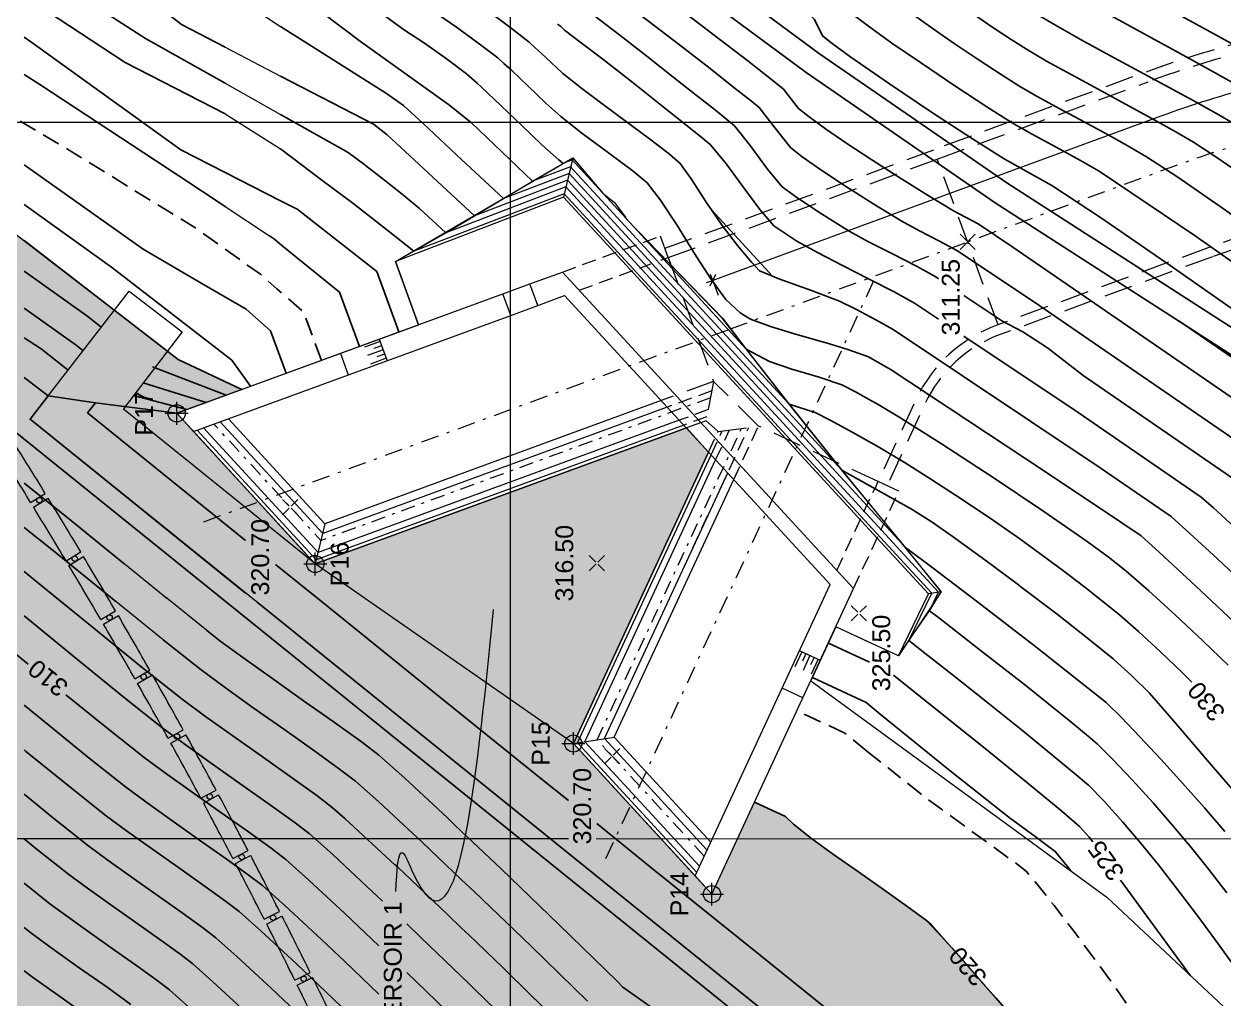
# Model space of a CAD drawing. Extents: x -3306 to 128006, y 43119 to 174431.
# Drawn here: x 62358.03 to 62399.92, y 108719.4 to 108753.42 of the extents above; entities that cross this region are included whole.
import ezdxf
from ezdxf.enums import TextEntityAlignment as Align

# ---------------------------------------------------------------- set-up
doc = ezdxf.new("R2010")
doc.units = 0
doc.header["$MEASUREMENT"] = 0
for name, pattern in [('TRATTEGGIATA', [0.75, 0.5, -0.25]), ('TRATTEGGIATA2', [0.375, 0.25, -0.125]), ('TRATTOPUNTO2', [0.5, 0.25, -0.125, 0, -0.125])]:
    doc.linetypes.add(name, pattern=pattern)
for name, color, linetype in [('colore lago', 131, 'Continuous'), ('coordinate', 2, 'Continuous'), ('curve livello 1m', 2, 'Continuous'), ('curve livello 5m', 7, 'Continuous'), ('curve livello di scavo 1 m', 2, 'Continuous'), ('LIN010CO', 2, 'Continuous'), ('LIN018CO', 6, 'Continuous'), ('LIN025CO', 7, 'Continuous'), ('LIN035CO', 1, 'Continuous'), ('LIN050CO', 3, 'Continuous'), ('LINCOLO-ROSSO-025', 10, 'Continuous'), ('sezioni', 7, 'Continuous'), ('Strade', 7, 'Continuous'), ('TEXT035', 1, 'Continuous'), ('TRATTCOLO-32', 255, 'Continuous')]:
    doc.layers.add(name, color=color, linetype=linetype)
doc.layers.add('Colori bordi', color=5, linetype='Continuous', plot=False)
doc.styles.add('ARIAL', font='arial.ttf')

# ---------------------------------------------------------------- blocks, each defined once
blk = doc.blocks.new('quote')
at = {"layer": 'LIN018CO'}
for p, q in [((0.001, 0.001), (-0.001, -0.001)), ((0.001, -0.001), (-0.001, 0.001))]:
    blk.add_line(p, q, dxfattribs=at)
at = {"layer": 'LIN035CO'}
for p, q in [((-0.013, 0.013), (-0.106, 0.106)), ((0.106, 0.106), (0.013, 0.013)), ((-0.013, -0.013), (-0.106, -0.106)), ((0.106, -0.106), (0.013, -0.013))]:
    blk.add_line(p, q, dxfattribs=at)
at = {"layer": 'TEXT035', "style": 'ARIAL'}
blk.add_attdef('VALORE', text='', height=0.25, dxfattribs=at).set_placement((0, 0.33), align=Align.CENTER)
blk = doc.blocks.new('Coordonnées')
at = {"layer": 'LIN025CO', "lineweight": 0}
h = blk.add_hatch(color=256, dxfattribs=at)
h.dxf.hatch_style = 1
h.paths.add_polyline_path([(0, 0.3, 0.414214), (-0.3, 0), (0, 0)])
h.paths.add_polyline_path([(0.3, 0), (0, 0), (0, -0.3, 0.414214)])
at = {"layer": 'LIN025CO', "lineweight": 0, "flags": 128}
for points in [[(-0.4, 0), (0.4, 0)], [(0, 0.4), (0, -0.4)]]:
    blk.add_lwpolyline(points, dxfattribs=at)
at = {"layer": 'LIN025CO', "lineweight": 0}
blk.add_circle((0, 0), 0.3, dxfattribs=at)
at = {"layer": 'TEXT035', "style": 'ARIAL'}
blk.add_attdef('No°', text='', height=0.625, dxfattribs=at).set_placement((0, 0.825), align=Align.CENTER)
blk = doc.blocks.new('barrageflott')
at = {"layer": 'TRATTCOLO-32'}
h = blk.add_hatch(color=256, dxfattribs=at)
h.paths.add_polyline_path([(-40.677, 110.423), (-41.157, 110.064, -0.002639), (-39.854, 108.3), (-39.369, 108.655, 0.002639)])
h.paths.add_polyline_path([(-39.257, 108.501), (-39.742, 108.147, -0.002639), (-38.458, 106.369), (-37.97, 106.717, 0.002639)])
h.paths.add_polyline_path([(-37.86, 106.563), (-38.348, 106.214, -0.002639), (-37.085, 104.422), (-36.593, 104.764, 0.002639)])
h.paths.add_polyline_path([(-36.484, 104.608), (-36.977, 104.266, -0.002639), (-35.735, 102.459), (-35.238, 102.796, 0.002639)])
h.paths.add_polyline_path([(-35.131, 102.639), (-35.628, 102.302, -0.002639), (-34.406, 100.48), (-33.906, 100.812, 0.002639)])
h.paths.add_polyline_path([(-33.801, 100.653), (-34.302, 100.322, -0.002639), (-33.101, 98.487), (-32.597, 98.813, 0.002639)])
h.paths.add_polyline_path([(-32.494, 98.653), (-32.998, 98.328, -0.002639), (-31.819, 96.479), (-31.311, 96.799, 0.002639)])
h.paths.add_polyline_path([(-31.21, 96.638), (-31.718, 96.318, -0.002639), (-30.56, 94.456), (-30.048, 94.77, 0.002639)])
h.paths.add_polyline_path([(-29.949, 94.608), (-30.46, 94.294, -0.002639), (-29.324, 92.419), (-28.809, 92.727, 0.002639)])
h.paths.add_polyline_path([(-28.711, 92.564), (-29.226, 92.256, -0.002639), (-28.111, 90.367), (-27.593, 90.67, 0.002639)])
h.paths.add_polyline_path([(-27.497, 90.505), (-28.016, 90.203, -0.002639), (-26.922, 88.302), (-26.401, 88.599, 0.002639)])
h.paths.add_polyline_path([(-26.307, 88.433), (-26.829, 88.137, -0.002639), (-25.757, 86.224), (-25.232, 86.514, 0.002639)])
h.paths.add_polyline_path([(-25.14, 86.348), (-25.665, 86.058, -0.002639), (-24.616, 84.132), (-24.088, 84.416, 0.002639)])
h.paths.add_polyline_path([(-23.998, 84.249), (-24.526, 83.965, -0.002639), (-23.499, 82.027), (-22.967, 82.306, 0.002639)])
h.paths.add_polyline_path([(-22.879, 82.137), (-23.411, 81.859, -0.002639), (-22.406, 79.91), (-21.871, 80.182, 0.002639)])
h.paths.add_polyline_path([(-21.785, 80.013), (-22.32, 79.741, -0.002639), (-21.337, 77.78), (-20.799, 78.046, 0.002639)])
h.paths.add_polyline_path([(-20.715, 77.876), (-21.253, 77.61, -0.002639), (-20.293, 75.639), (-19.752, 75.898, 0.002639)])
h.paths.add_polyline_path([(-19.67, 75.727), (-20.211, 75.468, -0.002639), (-19.274, 73.485), (-18.73, 73.738, 0.002639)])
h.paths.add_polyline_path([(-16.684, 69.21), (-17.233, 68.969, -0.002639), (-16.365, 66.956), (-15.812, 67.19, 0.002639)])
h.paths.add_polyline_path([(-17.654, 71.394), (-18.201, 71.147, -0.002639), (-17.309, 69.143), (-16.76, 69.384, 0.002639)])
h.paths.add_polyline_path([(-18.65, 73.566), (-19.194, 73.313, -0.002639), (-18.279, 71.32), (-17.732, 71.567, 0.002639)])
at = {"layer": 'LINCOLO-ROSSO-025', "lineweight": 0}
for p, q in [((-30.56, 94.456), (-30.048, 94.77)), ((-30.46, 94.294), (-29.949, 94.608)), ((-29.324, 92.419), (-28.809, 92.727)), ((-29.226, 92.256), (-28.711, 92.564)), ((-28.111, 90.367), (-27.593, 90.67)), ((-28.016, 90.203), (-27.497, 90.505)), ((-26.922, 88.302), (-26.401, 88.599)), ((-26.829, 88.137), (-26.307, 88.433)), ((-25.757, 86.224), (-25.232, 86.514)), ((-25.665, 86.058), (-25.14, 86.348)), ((-24.616, 84.132), (-24.088, 84.416)), ((-24.526, 83.965), (-23.998, 84.249)), ((-23.499, 82.027), (-22.967, 82.306)), ((-23.411, 81.859), (-22.879, 82.137)), ((-22.406, 79.91), (-21.871, 80.182)), ((-22.32, 79.741), (-21.785, 80.013)), ((-21.337, 77.78), (-20.799, 78.046)), ((-21.253, 77.61), (-20.715, 77.876))]:
    blk.add_line(p, q, dxfattribs=at)
for centre in [(-30.254, 94.532), (-29.018, 92.491), (-27.804, 90.436), (-26.615, 88.368), (-25.449, 86.286), (-24.307, 84.191), (-23.189, 82.082), (-22.095, 79.962), (-21.026, 77.828)]:
    blk.add_circle(centre, 0.095, dxfattribs=at)
for radius, start, end in [(208.344, 31.57373, 32.1786), (207.744, 31.57373, 32.1786), (207.744, 30.91655, 31.52142), (208.344, 30.91655, 31.52142), (207.744, 30.25938, 30.86425), (208.344, 30.25938, 30.86425), (208.344, 29.60221, 30.20708), (207.744, 29.60221, 30.20708), (208.344, 28.94503, 29.54991), (207.744, 28.94503, 29.54991), (208.344, 28.28786, 28.89273), (207.744, 28.28786, 28.89273), (208.344, 27.63069, 28.23556), (207.744, 27.63069, 28.23556), (208.344, 26.97352, 27.57839), (207.744, 26.97352, 27.57839), (208.344, 26.31634, 26.92121), (207.744, 26.31634, 26.92121), (207.744, 25.65917, 26.26404), (208.344, 25.65917, 26.26404)]:
    blk.add_arc((-207.55, -14.318), radius, start, end, dxfattribs=at)

msp = doc.modelspace()

# ---------------------------------------------------------------- hatches: boundary and pattern name
at = {"layer": 'colore lago', "lineweight": 0}
msp.add_hatch(color=256, dxfattribs=at).paths.add_polyline_path([(62346.766, 108753.305), (62348.103, 108752.427), (62352.959, 108748.821), (62356.983, 108746.672), (62359.292, 108744.895), (62360.553, 108743.926), (62363.411, 108741.712), (62365.637, 108740.673), (62363.36, 108739.839), (62368.197, 108734.582), (62381.151, 108739.327), (62381.923, 108738.487), (62377.207, 108728.317), (62382.044, 108723.06), (62383.531, 108726.268), (62384.61, 108725.772), (62384.891, 108725.5), (62385.513, 108725.007), (62386.29, 108724.44), (62387.153, 108723.834), (62388.028, 108723.224), (62388.845, 108722.646), (62389.533, 108722.136), (62390.061, 108721.586), (62390.416, 108721.182), (62391.046, 108720.467), (62391.593, 108719.84), (62392.228, 108719.121), (62392.561, 108718.731), (62392.862, 108718.087), (62393.16, 108717.245), (62394.064, 108714.455), (62394.378, 108713.747), (62394.823, 108713.14), (62395.432, 108712.426), (62396.026, 108711.854), (62396.545, 108710.804), (62395.703, 108710.571), (62400.102, 108704.942), (62413.395, 108708.628), (62414.097, 108707.729), (62408.577, 108697.972), (62412.975, 108692.343), (62413.775, 108693.757), (62413.775, 108692.195), (62414.821, 108690.222), (62415.316, 108689.288), (62415.726, 108688.514), (62415.989, 108688.018), (62416.308, 108687.414), (62417.091, 108686.877), (62417.986, 108686.309), (62418.762, 108685.857), (62419.277, 108685.61), (62419.98, 108685.523), (62420.747, 108685.436), (62421.269, 108685.254), (62422.042, 108684.935), (62422.834, 108684.575), (62423.302, 108684.318), (62424.281, 108683.305), (62425.656, 108681.875), (62426.449, 108681.066), (62427.156, 108680.351), (62427.673, 108679.833), (62427.895, 108679.62), (62428.432, 108679.384), (62429.04, 108678.92), (62429.869, 108678.212), (62430.484, 108677.629), (62430.843, 108677.243), (62431.218, 108676.364), (62431.557, 108675.296), (62431.913, 108674.527), (62432.355, 108674.247), (62432.858, 108673.942), (62433.455, 108673.231), (62434.097, 108672.326), (62434.701, 108671.601), (62435.197, 108671.28), (62435.685, 108671.01), (62436.144, 108670.755), (62436.707, 108670.388), (62437.492, 108669.855), (62438.358, 108669.253), (62439.162, 108668.678), (62440.078, 108667.996), (62441.13, 108667.19), (62442.002, 108666.501), (62442.908, 108665.758), (62443.789, 108665.021), (62444.562, 108664.359), (62445.144, 108663.844), (62445.453, 108663.547), (62446.014, 108662.665), (62446.501, 108661.941), (62447.153, 108661.7), (62448.876, 108661.081), (62447.183, 108652.749), (62446.943, 108651.566), (62441.595, 108652.495), (62436.09, 108653.04), (62430.527, 108653.236), (62424.984, 108653.069), (62419.433, 108652.547), (62413.953, 108651.637), (62408.529, 108650.359), (62403.21, 108648.764), (62398.021, 108646.797), (62392.955, 108644.487), (62388.067, 108641.873), (62383.347, 108638.914), (62379.143, 108635.919), (62374.987, 108632.528), (62370.912, 108628.752), (62368.501, 108626.219), (62346.766, 108626.219)])

# ---------------------------------------------------------------- linework, layer by layer
at = {"layer": 'Colori bordi', "linetype": 'Continuous', "lineweight": 0, "flags": 128}
msp.add_lwpolyline([(62356.983, 108746.672), (62359.292, 108744.895), (62360.553, 108743.926), (62363.411, 108741.712), (62365.637, 108740.673), (62363.36, 108739.839), (62368.197, 108734.582), (62381.151, 108739.327), (62381.923, 108738.487), (62377.207, 108728.317), (62382.044, 108723.06), (62383.531, 108726.268), (62384.61, 108725.772), (62384.891, 108725.5), (62385.513, 108725.007), (62386.29, 108724.44), (62387.153, 108723.834), (62388.028, 108723.224), (62388.845, 108722.646), (62389.533, 108722.136), (62390.061, 108721.586), (62390.061, 108721.586), (62390.416, 108721.182), (62391.046, 108720.467), (62391.593, 108719.84), (62392.228, 108719.121)], dxfattribs=at)
at = {"layer": 'coordinate', "linetype": 'Continuous', "lineweight": 0}
for p, q in [((62375, 108781.483), (62375, 108626.219)), ((62346.766, 108750), (62490.266, 108750)), ((62346.766, 108725), (62373.307, 108725)), ((62373.307, 108725), (62377.042, 108725)), ((62378.006, 108725), (62490.266, 108724.969))]:
    msp.add_line(p, q, dxfattribs=at)
at = {"layer": 'curve livello 1m', "linetype": 'Continuous', "lineweight": 0}
for p, q in [((62365.048, 108754.621), (62366.988, 108753.341)), ((62365.048, 108752.613), (62366.988, 108751.608)), ((62365.048, 108751.357), (62366.988, 108750.265)), ((62365.048, 108750.285), (62366.988, 108749.074)), ((62365.048, 108747.059), (62366.603, 108746.03)), ((62362.886, 108733.485), (62361.512, 108734.601)), ((62362.886, 108731.932), (62361.235, 108733.272)), ((62364.406, 108732.27), (62363.011, 108733.383))]:
    msp.add_line(p, q, dxfattribs=at)
at = {"layer": 'curve livello 1m'}
for p, q in [((62361.086, 108744.94), (62365.284, 108741.689)), ((62360.255, 108743.214), (62360.729, 108742.846)), ((62366.633, 108742.721), (62367.176, 108741.237)), ((62359.777, 108742.27), (62360.093, 108742.025)), ((62365.284, 108741.689), (62365.935, 108740.782)), ((62359.412, 108741.472), (62359.57, 108741.349)), ((62362.511, 108741.467), (62365.092, 108740.473)), ((62362.194, 108740.906), (62364.393, 108740.217)), ((62360.524, 108740.205), (62358.874, 108740.451)), ((62361.856, 108740.464), (62363.715, 108739.968)), ((62360.524, 108740.205), (62363.36, 108739.839)), ((62387.425, 108729.748), (62385.549, 108730.618)), ((62370.417, 108726.276), (62371.273, 108725.482)), ((62369.227, 108725.702), (62370.99, 108724.069)), ((62369.227, 108724.053), (62370.545, 108722.813)), ((62369.227, 108720.706), (62370.419, 108719.566))]:
    msp.add_line(p, q, dxfattribs=at)
at = {"layer": 'curve livello 1m', "color": 152, "linetype": 'TRATTEGGIATA2', "ltscale": 2.5}
for p, q in [((62386.685, 108728.678), (62385.01, 108729.455)), ((62387.455, 108728.053), (62388.19, 108727.463))]:
    msp.add_line(p, q, dxfattribs=at)
at = {"layer": 'curve livello 1m', "flags": 128}
for points in [[(62402.156, 108750.304), (62398.856, 108752.139), (62393.636, 108755.001), (62393.233, 108755.3), (62388.756, 108758.615), (62387.988, 108758.72), (62387.69, 108759.022), (62387.264, 108759.454), (62386.444, 108760.251), (62386.227, 108760.463)], [(62400.506, 108749.801), (62399.822, 108750.207), (62398.97, 108750.686), (62398.002, 108751.214), (62396.972, 108751.77), (62395.931, 108752.331), (62394.932, 108752.875), (62394.03, 108753.379), (62393.275, 108753.821), (62392.639, 108754.243), (62391.574, 108755.003), (62390.539, 108755.755), (62389.6, 108756.451), (62388.821, 108757.042), (62388.266, 108757.481), (62388, 108757.719), (62387.807, 108758.115), (62387.489, 108758.445), (62386.843, 108759.092), (62385.911, 108760.009), (62385.78, 108760.134)], [(62400.661, 108748.081), (62399.595, 108748.812), (62398.856, 108749.298), (62398.213, 108749.678), (62397.4, 108750.131), (62396.481, 108750.63), (62395.52, 108751.148), (62394.58, 108751.657), (62393.724, 108752.132), (62393.017, 108752.544), (62392.487, 108752.881), (62391.815, 108753.328), (62391.202, 108753.749), (62390.176, 108754.482), (62389.201, 108755.195), (62388.366, 108755.821), (62387.761, 108756.292), (62387.475, 108756.542), (62387.118, 108757.2), (62386.784, 108758.027), (62386.425, 108758.693), (62386.378, 108758.73), (62385.661, 108759.091), (62384.837, 108759.441)], [(62401.502, 108745.852), (62399.788, 108747.055), (62398.264, 108748.1), (62397.206, 108748.795), (62396.621, 108749.139), (62395.87, 108749.553), (62395.032, 108750.006), (62394.183, 108750.464), (62393.399, 108750.896), (62392.758, 108751.267), (62392.138, 108751.659), (62391.338, 108752.183), (62390.5, 108752.746), (62389.764, 108753.255), (62388.799, 108753.947), (62387.92, 108754.595), (62387.26, 108755.1), (62386.949, 108755.365), (62386.554, 108756.173), (62386.157, 108756.989), (62385.743, 108757.383), (62385.101, 108757.883), (62384.423, 108758.34), (62383.77, 108758.656)], [(62365.048, 108752.613), (62363.523, 108753.403), (62359.361, 108756.663), (62358.031, 108757.414)], [(62400.786, 108743.075), (62398.041, 108745.001), (62395.6, 108746.676), (62393.906, 108747.789), (62393.093, 108748.242), (62392.242, 108748.714), (62391.133, 108749.414), (62389.703, 108750.351), (62388.205, 108751.358), (62386.889, 108752.267), (62386.24, 108752.739), (62385.899, 108753.01), (62385.62, 108753.581), (62385.216, 108754.011), (62384.63, 108754.545), (62383.905, 108755.148), (62383.086, 108755.786), (62382.217, 108756.423), (62381.452, 108756.951)], [(62371.313, 108753.209), (62367.783, 108755.797), (62366.988, 108756.418)], [(62365.048, 108751.357), (62362.274, 108752.918), (62358.031, 108755.649)], [(62375.722, 108752.737), (62375.664, 108752.792), (62375.03, 108753.283), (62374.253, 108753.855), (62373.42, 108754.442), (62372.621, 108754.983), (62371.945, 108755.414)], [(62402.281, 108738.954), (62392.545, 108745.64), (62391.337, 108746.446), (62390.47, 108746.904), (62389.527, 108747.474), (62388.562, 108748.077), (62387.623, 108748.681), (62386.756, 108749.254), (62386.01, 108749.767), (62385.431, 108750.186), (62385.066, 108750.481), (62384.546, 108751.146), (62384.127, 108751.484), (62383.291, 108752.14), (62379.185, 108755.284)], [(62401.229, 108738.275), (62393.307, 108743.715), (62390.596, 108745.524), (62389.991, 108745.851), (62389.262, 108746.222), (62388.65, 108746.552), (62387.698, 108747.132), (62386.742, 108747.739), (62385.875, 108748.313), (62385.19, 108748.792), (62384.78, 108749.114), (62384.249, 108749.788), (62383.691, 108750.506), (62383.422, 108750.727), (62382.812, 108751.213), (62381.984, 108751.866), (62381.062, 108752.587), (62378.346, 108754.667)], [(62365.048, 108750.285), (62361.561, 108752.081), (62358.031, 108754.409)], [(62374.783, 108752.046), (62374.567, 108752.239), (62373.921, 108752.737), (62373.125, 108753.313), (62372.314, 108753.87), (62371.629, 108754.312)], [(62370.68, 108751.005), (62366.988, 108753.341)], [(62376.657, 108753.424), (62376.76, 108753.344), (62376.76, 108753.344), (62376.902, 108753.212), (62377.476, 108752.77), (62378.23, 108752.194), (62378.23, 108752.194), (62379.289, 108751.367), (62380.283, 108750.585), (62381.123, 108749.92), (62381.719, 108749.443), (62381.98, 108749.225), (62381.98, 108749.225), (62382.519, 108748.583), (62383.121, 108747.758), (62383.709, 108746.956), (62384.207, 108746.38), (62384.207, 108746.38), (62385.011, 108745.848), (62385.727, 108745.451), (62386.605, 108744.997), (62387.534, 108744.525), (62388.407, 108744.073), (62389.115, 108743.681), (62389.115, 108743.681), (62389.955, 108743.12)], [(62371.313, 108753.209), (62372.01, 108752.755), (62372.809, 108752.191), (62373.471, 108751.687), (62373.471, 108751.687), (62373.845, 108751.357)], [(62377.325, 108751.31), (62376.834, 108751.702), (62376.231, 108752.265), (62375.722, 108752.737)], [(62376.248, 108750.661), (62375.633, 108751.25), (62375.035, 108751.821), (62374.783, 108752.046)], [(62365.048, 108747.059), (62363.434, 108748.128), (62358.578, 108751.318), (62358.031, 108751.666)], [(62370.233, 108749.928), (62366.988, 108751.608)], [(62373.845, 108751.357), (62373.999, 108751.221), (62374.672, 108750.585), (62375.206, 108750.071)], [(62379.504, 108749.682), (62379.102, 108749.98), (62378.245, 108750.612), (62377.452, 108751.209), (62377.325, 108751.31)], [(62370.68, 108751.005), (62371.279, 108750.583), (62371.947, 108749.96)], [(62386.029, 108742.296), (62385.899, 108742.335), (62384.96, 108742.602), (62384.086, 108742.867), (62383.391, 108743.125), (62383.025, 108743.34), (62382.533, 108743.816), (62382.007, 108744.533), (62381.415, 108745.451), (62380.812, 108746.416), (62380.251, 108747.275), (62379.787, 108747.877), (62379.29, 108748.288), (62378.436, 108748.924), (62377.502, 108749.616), (62376.766, 108750.192), (62376.248, 108750.661), (62376.231, 108750.677)], [(62369.351, 108748.935), (62366.988, 108750.265)], [(62371.947, 108749.96), (62373.138, 108748.851)], [(62375.206, 108750.071), (62375.403, 108749.881), (62376.107, 108749.212), (62376.698, 108748.681), (62376.698, 108748.681), (62376.855, 108748.56)], [(62370.233, 108749.928), (62370.702, 108749.559), (62371.012, 108749.273)], [(62382.032, 108746.935), (62381.892, 108747.14), (62381.32, 108748.017), (62380.936, 108748.559), (62380.559, 108748.885), (62379.91, 108749.381), (62379.504, 108749.682)], [(62371.012, 108749.273), (62373.76, 108746.733)], [(62368.469, 108747.942), (62366.988, 108749.074)], [(62369.351, 108748.935), (62369.925, 108748.507), (62369.947, 108748.49)], [(62373.138, 108748.851), (62374.767, 108747.333)], [(62364.298, 108744.335), (62362.185, 108745.562), (62358.031, 108748.514)], [(62369.947, 108748.49), (62370.609, 108747.978), (62371.285, 108747.44), (62371.837, 108746.983), (62371.837, 108746.983), (62372.755, 108746.135)], [(62368.469, 108747.942), (62368.834, 108747.671)], [(62368.834, 108747.671), (62369.509, 108747.167), (62370.747, 108746.209), (62371.643, 108745.495)], [(62361.086, 108744.94), (62358.031, 108747.122)], [(62384.156, 108744.626), (62383.703, 108744.815), (62383.423, 108745.112), (62382.94, 108745.697), (62382.4, 108746.395), (62382.032, 108746.935)], [(62366.77, 108745.919), (62366.603, 108746.03)], [(62369.739, 108742.175), (62369.044, 108744.072), (62367.031, 108745.694), (62366.77, 108745.919)], [(62358.031, 108744.799), (62360.254, 108743.214)], [(62401.089, 108733.449), (62399.677, 108734.769), (62398.6, 108735.765), (62398.072, 108736.239), (62395.593, 108737.942), (62388.374, 108742.759), (62387.764, 108743.103), (62387.067, 108743.471), (62386.493, 108743.752), (62385.519, 108744.127), (62384.38, 108744.533), (62384.156, 108744.626)], [(62365.789, 108743.468), (62364.298, 108744.335)], [(62359.776, 108742.27), (62358.031, 108743.509)], [(62366.633, 108742.721), (62365.789, 108743.468)], [(62422.906, 108718.061), (62419.723, 108720.422), (62418.238, 108721.505), (62417.618, 108722.045), (62416.903, 108722.697), (62416.286, 108723.234), (62415.777, 108723.6), (62415.385, 108723.889), (62415.189, 108724.187), (62414.881, 108724.739), (62414.481, 108725.503), (62414.011, 108726.436), (62413.492, 108727.497), (62412.943, 108728.644), (62412.387, 108729.835), (62411.843, 108731.028), (62411.589, 108731.657), (62411.36, 108731.918), (62409.777, 108733.475), (62406.856, 108736.284), (62403.472, 108739.503), (62403.333, 108739.633), (62398.337, 108743.063)], [(62358.031, 108742.474), (62358.634, 108742.092), (62359.412, 108741.472)], [(62390.835, 108742.532), (62394.831, 108739.866), (62399.124, 108736.918), (62399.55, 108736.536), (62400.418, 108735.733)], [(62383.239, 108742.079), (62383.243, 108742.076), (62384.054, 108741.644), (62384.054, 108741.644), (62384.829, 108741.379), (62385.78, 108741.105), (62386.577, 108740.835), (62386.577, 108740.835), (62387.055, 108740.59), (62387.613, 108740.278)], [(62408.898, 108720.18), (62408.637, 108720.298), (62408.165, 108720.57), (62407.545, 108722.279), (62406.663, 108724.74), (62406.274, 108725.775), (62406.075, 108726.283), (62402.584, 108730.36), (62402.478, 108730.481), (62402.453, 108730.505), (62400.622, 108732.23), (62398.936, 108733.805), (62397.651, 108734.995), (62397.02, 108735.56), (62396.354, 108736.017), (62393.652, 108737.82), (62388.302, 108741.359), (62387.506, 108741.805), (62386.786, 108742.068), (62386.029, 108742.296)], [(62358.874, 108740.451), (62358.031, 108741.085)], [(62387.613, 108740.278), (62387.784, 108740.182), (62388.546, 108739.733), (62388.546, 108739.733), (62390.025, 108738.801), (62391.824, 108737.628), (62393.633, 108736.416), (62395.143, 108735.37), (62395.143, 108735.37), (62395.873, 108734.828), (62396.492, 108734.339), (62396.492, 108734.339), (62397.29, 108733.642), (62398.218, 108732.799), (62399.174, 108731.904), (62400.056, 108731.054)], [(62386.579, 108737.858), (62386.872, 108737.691), (62389.034, 108736.48), (62389.728, 108736.035), (62390.43, 108735.557), (62390.43, 108735.557), (62391.566, 108734.732), (62392.745, 108733.851)], [(62358.031, 108737.406), (62359.515, 108736.225), (62361.512, 108734.601)], [(62358.031, 108735.86), (62359.004, 108735.086), (62360.919, 108733.528), (62361.235, 108733.272)], [(62388.807, 108735.141), (62388.843, 108735.119), (62388.843, 108735.119), (62389.723, 108734.475), (62391.328, 108733.251), (62393.347, 108731.685), (62395.471, 108730.018), (62395.471, 108730.018), (62395.807, 108729.745), (62396.333, 108729.226), (62396.98, 108728.554), (62397.706, 108727.773), (62398.47, 108726.931), (62399.231, 108726.073), (62399.946, 108725.245)], [(62358.031, 108734.314), (62358.492, 108733.947), (62360.353, 108732.434), (62362.162, 108730.963), (62363.55, 108729.865), (62363.55, 108729.865), (62364.335, 108729.286), (62365.323, 108728.581), (62366.388, 108727.829), (62367.405, 108727.11), (62368.248, 108726.504), (62368.793, 108726.089), (62368.793, 108726.089), (62369.227, 108725.702)], [(62392.745, 108733.851), (62392.83, 108733.788), (62394.088, 108732.827), (62395.204, 108731.952), (62396.045, 108731.267), (62396.045, 108731.267), (62396.702, 108730.675), (62397.316, 108730.077), (62397.316, 108730.077), (62398.168, 108729.099), (62399.54, 108727.488), (62400.731, 108726.105), (62400.731, 108726.105), (62401.298, 108725.479), (62401.959, 108724.757), (62402.363, 108724.307), (62402.363, 108724.307), (62402.907, 108723.564), (62403.314, 108722.731), (62403.76, 108721.654), (62404.203, 108720.545), (62404.602, 108719.614), (62404.914, 108719.072)], [(62362.886, 108733.485), (62363.011, 108733.383)], [(62389.641, 108732.947), (62389.947, 108732.713), (62391.41, 108731.579), (62392.948, 108730.372), (62392.948, 108730.372), (62393.785, 108729.706), (62394.568, 108729.074), (62395.178, 108728.575), (62395.494, 108728.305), (62395.494, 108728.305), (62396.027, 108727.772), (62396.702, 108727.056), (62397.438, 108726.244), (62398.159, 108725.423), (62398.784, 108724.68), (62398.784, 108724.68), (62399.386, 108723.925), (62400.019, 108723.101)], [(62358.031, 108732.767), (62359.787, 108731.339), (62361.544, 108729.911), (62362.89, 108728.846), (62362.89, 108728.846), (62363.653, 108728.283), (62364.612, 108727.599), (62365.646, 108726.869), (62366.633, 108726.171), (62367.452, 108725.582), (62367.98, 108725.179), (62367.98, 108725.179), (62368.812, 108724.44), (62369.227, 108724.053)], [(62364.406, 108732.27), (62364.868, 108731.905), (62364.868, 108731.905), (62365.7, 108731.292), (62366.746, 108730.546), (62367.873, 108729.75), (62368.589, 108729.244)], [(62362.886, 108731.932), (62364.209, 108730.885), (62364.209, 108730.885), (62365.018, 108730.289), (62366.035, 108729.563), (62367.131, 108728.79), (62368.177, 108728.05), (62369.045, 108727.425), (62369.605, 108726.998), (62369.605, 108726.998), (62370.417, 108726.276)], [(62388.914, 108731.906), (62389.472, 108731.474), (62390.425, 108730.726), (62390.425, 108730.726), (62391.677, 108729.731), (62392.893, 108728.754), (62393.958, 108727.889), (62394.759, 108727.228), (62395.181, 108726.865), (62395.181, 108726.865), (62395.717, 108726.316), (62396.388, 108725.576), (62396.994, 108724.867), (62396.994, 108724.867), (62397.627, 108724.078), (62398.293, 108723.222), (62398.965, 108722.336), (62399.618, 108721.456), (62400.225, 108720.618), (62400.758, 108719.858), (62401.193, 108719.211)], [(62358.031, 108729.657), (62358.654, 108729.15), (62360.306, 108727.808), (62361.572, 108726.806), (62361.572, 108726.806), (62362.289, 108726.278), (62363.19, 108725.634), (62364.162, 108724.948), (62365.09, 108724.292), (62365.859, 108723.738), (62366.356, 108723.36), (62366.356, 108723.36), (62367.137, 108722.665), (62368.417, 108721.474), (62369.227, 108720.706)], [(62394.562, 108723.882), (62394.443, 108724.036), (62394.024, 108724.551), (62393.328, 108725.067), (62392.422, 108725.73), (62390.297, 108727.408), (62387.915, 108729.339), (62387.425, 108729.748)], [(62368.589, 108729.244), (62368.949, 108728.989), (62369.841, 108728.347), (62370.417, 108727.908), (62370.417, 108727.908), (62371.323, 108727.102), (62372.808, 108725.721), (62373.06, 108725.482)], [(62358.031, 108728.102), (62358.088, 108728.055), (62359.687, 108726.756), (62360.912, 108725.786), (62360.912, 108725.786), (62361.606, 108725.275), (62362.479, 108724.652), (62363.42, 108723.988), (62364.318, 108723.353), (62365.063, 108722.817), (62365.544, 108722.45), (62365.544, 108722.45), (62366.3, 108721.778), (62367.539, 108720.625), (62369.095, 108719.15), (62369.227, 108719.022)], [(62358.031, 108726.547), (62359.068, 108725.704), (62360.253, 108724.767), (62360.253, 108724.767), (62360.924, 108724.272), (62361.768, 108723.67), (62362.678, 108723.027), (62363.546, 108722.413), (62364.266, 108721.895), (62364.731, 108721.541), (62364.731, 108721.541), (62365.463, 108720.89), (62366.661, 108719.775), (62368.166, 108718.349), (62369.227, 108717.328)], [(62371.274, 108725.482), (62371.93, 108724.871), (62373.307, 108723.565)], [(62373.06, 108725.482), (62373.307, 108725.247)], [(62373.307, 108725.247), (62374.672, 108723.953), (62376.715, 108721.99), (62378.738, 108720.019), (62378.738, 108720.019), (62378.935, 108719.818), (62380.123, 108718.974)], [(62358.031, 108724.992), (62358.449, 108724.652), (62359.594, 108723.747), (62359.594, 108723.747), (62360.242, 108723.269), (62361.057, 108722.687), (62361.936, 108722.067), (62362.774, 108721.474), (62363.47, 108720.973), (62363.919, 108720.631), (62363.919, 108720.631), (62364.625, 108720.003), (62365.783, 108718.926)], [(62370.99, 108724.079), (62371.052, 108724.022), (62372.813, 108722.352), (62373.307, 108721.877)], [(62373.307, 108723.565), (62373.743, 108723.153), (62375.73, 108721.243), (62377.697, 108719.326)], [(62358.031, 108721.9), (62358.275, 108721.707), (62358.275, 108721.707), (62359.019, 108721.161), (62359.96, 108720.493), (62360.93, 108719.809), (62361.763, 108719.213)], [(62371.39, 108722.02), (62371.884, 108721.551), (62373.307, 108720.183)], [(62373.307, 108721.877), (62373.552, 108721.642)], [(62373.552, 108721.642), (62374.744, 108720.497), (62375.725, 108719.54)], [(62358.031, 108720.383), (62358.332, 108720.162), (62359.236, 108719.519), (62360.169, 108718.861)], [(62373.307, 108720.183), (62373.552, 108719.948)], [(62373.552, 108719.948), (62373.758, 108719.75), (62375.614, 108717.942), (62375.614, 108717.942), (62376.122, 108717.423), (62376.519, 108717.021), (62376.519, 108717.021), (62377.614, 108716.242), (62378.733, 108715.45)], [(62375.725, 108719.54), (62376.655, 108718.634)]]:
    msp.add_lwpolyline(points, dxfattribs=at)
at = {"layer": 'curve livello 1m', "color": 152, "linetype": 'TRATTEGGIATA2', "ltscale": 2.5, "flags": 128}
for points in [[(62368.41, 108741.688), (62367.79, 108743.378), (62367.548, 108743.584), (62366.859, 108744.18), (62366.28, 108744.694), (62363.989, 108746.325), (62359.48, 108749.099), (62353.098, 108752.844), (62347.687, 108757.143), (62346.766, 108757.769)], [(62387.455, 108728.053), (62386.685, 108728.678)], [(62399.74, 108713.553), (62399.394, 108714.228), (62399.034, 108714.917), (62398.332, 108716.168), (62397.598, 108717.444), (62396.95, 108718.542), (62396.506, 108719.259), (62396.096, 108719.846), (62395.461, 108720.715), (62394.718, 108721.707), (62393.985, 108722.664), (62393.388, 108723.415), (62393.023, 108723.845), (62392.627, 108724.155), (62391.876, 108724.704), (62390.955, 108725.368), (62390.05, 108726.025), (62389.345, 108726.55), (62388.19, 108727.463)]]:
    msp.add_lwpolyline(points, dxfattribs=at)
at = {"layer": 'curve livello 1m', "lineweight": 0}
msp.add_circle((62350, 108775), 65655.947, dxfattribs=at)
at = {"layer": 'curve livello 5m'}
for p, q in [((62365.048, 108748.243), (62366.988, 108747.255)), ((62360.553, 108743.926), (62363.411, 108741.712)), ((62365.637, 108740.673), (62363.411, 108741.712)), ((62387.548, 108731.151), (62386.106, 108731.819)), ((62384.61, 108725.772), (62383.531, 108726.268)), ((62369.227, 108722.387), (62370.419, 108721.253)), ((62390.416, 108721.182), (62389.706, 108721.991)), ((62391.949, 108719.438), (62391.541, 108719.901))]:
    msp.add_line(p, q, dxfattribs=at)
at = {"layer": 'curve livello 5m', "flags": 128}
for points in [[(62405.048, 108749.755), (62403.703, 108750.778), (62403.052, 108751.172), (62401.794, 108751.859), (62394.118, 108756.068), (62390.247, 108758.935), (62392.812, 108757.035)], [(62395.556, 108748.292), (62395.556, 108748.292), (62394.907, 108748.666), (62394.062, 108749.124), (62393.201, 108749.591), (62392.5, 108749.991), (62392.5, 108749.991), (62391.635, 108750.537), (62390.521, 108751.267), (62389.353, 108752.052), (62388.327, 108752.761), (62388.327, 108752.761), (62387.465, 108753.381), (62386.761, 108753.909), (62386.424, 108754.187), (62386.424, 108754.187), (62386.157, 108754.734), (62385.888, 108755.285), (62385.888, 108755.285), (62385.474, 108755.709), (62384.843, 108756.251), (62384.076, 108756.848), (62383.257, 108757.435), (62382.649, 108757.831)], [(62372.845, 108750.621), (62369.775, 108752.81), (62366.988, 108754.936)], [(62389.955, 108744.536), (62389.856, 108744.602), (62389.182, 108744.972), (62388.348, 108745.399), (62387.512, 108745.827), (62386.83, 108746.2), (62386.83, 108746.2), (62385.868, 108746.795), (62385.002, 108747.368), (62384.493, 108747.747), (62384.493, 108747.747), (62383.981, 108748.364), (62383.383, 108749.19), (62382.835, 108749.866), (62382.835, 108749.866), (62382.63, 108750.039), (62382.166, 108750.412), (62381.498, 108750.943), (62380.683, 108751.586), (62379.776, 108752.298), (62378.832, 108753.034), (62378.832, 108753.034), (62377.507, 108754.049)], [(62365.048, 108748.243), (62363.503, 108749.029), (62358.3, 108752.774), (62358.031, 108752.963)], [(62372.845, 108750.621), (62372.845, 108750.621), (62373.648, 108749.977), (62374.182, 108749.465)], [(62374.182, 108749.465), (62374.438, 108749.22), (62375.241, 108748.447), (62375.784, 108747.936)], [(62407.296, 108739.49), (62406.97, 108739.809), (62405.41, 108741.297), (62404.894, 108741.711), (62404.097, 108742.321), (62403.258, 108742.944), (62401.144, 108744.463), (62398.915, 108746.028), (62395.556, 108748.292)], [(62367.588, 108746.95), (62366.988, 108747.255)], [(62367.588, 108746.95), (62367.716, 108746.849)], [(62367.716, 108746.849), (62370.346, 108744.784), (62371.117, 108742.68)], [(62360.553, 108743.926), (62360.553, 108743.926), (62358.031, 108745.865)], [(62392.164, 108743.062), (62390.835, 108743.949)], [(62401.924, 108735.981), (62401.159, 108736.697), (62400.5, 108737.306), (62400.176, 108737.596), (62394.995, 108741.155), (62393.753, 108742.127), (62392.891, 108742.687), (62392.164, 108743.062)], [(62384.733, 108740.159), (62385.649, 108739.865), (62386.17, 108739.605), (62386.965, 108739.17), (62387.888, 108738.643), (62388.79, 108738.106), (62388.79, 108738.106), (62389.686, 108737.542), (62390.118, 108737.26)], [(62386.863, 108715.538), (62386.541, 108715.959), (62357.3, 108739.534), (62357.3, 108739.534), (62357.379, 108739.632)], [(62390.118, 108737.26), (62390.776, 108736.831), (62391.872, 108736.097), (62392.786, 108735.463), (62392.786, 108735.463), (62393.491, 108734.952), (62394.275, 108734.366), (62395.055, 108733.77), (62395.747, 108733.228), (62396.269, 108732.803), (62396.269, 108732.803), (62396.931, 108732.22), (62397.7, 108731.514), (62398.446, 108730.803), (62398.79, 108730.459)], [(62352.083, 108735.281), (62352.73, 108734.986), (62353.474, 108734.607), (62354.092, 108734.256), (62354.092, 108734.256), (62354.502, 108733.966), (62355.216, 108733.435), (62356.018, 108732.824), (62357.468, 108731.67), (62358.179, 108731.091)], [(62388.377, 108730.702), (62389.735, 108729.623), (62391.516, 108728.192), (62393.077, 108726.925), (62394.25, 108725.957), (62394.868, 108725.424), (62394.868, 108725.424), (62395.205, 108725.053), (62395.332, 108724.881)], [(62359.496, 108730.02), (62360.925, 108728.859), (62362.231, 108727.826), (62362.231, 108727.826), (62362.971, 108727.281), (62363.901, 108726.616), (62364.904, 108725.908), (62365.862, 108725.231), (62366.656, 108724.66), (62367.168, 108724.27), (62367.168, 108724.27), (62367.974, 108723.552), (62369.227, 108722.387)], [(62389.706, 108721.991), (62389.533, 108722.136), (62388.845, 108722.646), (62388.028, 108723.224), (62387.153, 108723.834), (62386.29, 108724.44), (62385.513, 108725.007), (62384.891, 108725.5), (62384.61, 108725.772)], [(62358.031, 108723.442), (62358.934, 108722.727), (62358.934, 108722.727), (62359.56, 108722.266), (62360.346, 108721.705), (62361.194, 108721.107), (62362.003, 108720.534), (62362.674, 108720.052), (62363.107, 108719.722), (62363.107, 108719.722), (62363.788, 108719.115)], [(62396.309, 108723.547), (62398.752, 108720.213)], [(62371.39, 108720.332), (62372.772, 108719.004), (62373.307, 108718.482)], [(62396.026, 108711.854), (62395.814, 108712.034), (62395.432, 108712.426), (62395.018, 108712.892), (62394.629, 108713.387), (62394.378, 108713.747), (62394.064, 108714.455), (62393.758, 108715.335), (62393.458, 108716.296), (62393.16, 108717.245), (62392.862, 108718.087), (62392.561, 108718.731), (62392.228, 108719.121), (62391.949, 108719.438)]]:
    msp.add_lwpolyline(points, dxfattribs=at)
at = {"layer": 'curve livello di scavo 1 m', "linetype": 'Continuous', "lineweight": 0}
for p, q in [((62377.11, 108748.444), (62375.784, 108747.936)), ((62377.166, 108748.679), (62376.855, 108748.56)), ((62380.363, 108744.908), (62377.11, 108748.444)), ((62380.511, 108745.044), (62377.166, 108748.679)), ((62377, 108747.973), (62373.76, 108746.733)), ((62377.055, 108748.208), (62374.767, 108747.333)), ((62380.069, 108744.637), (62377, 108747.973)), ((62380.216, 108744.773), (62377.055, 108748.208)), ((62376.889, 108747.503), (62371.643, 108745.495)), ((62376.944, 108747.738), (62372.755, 108746.135)), ((62385.302, 108738.359), (62376.889, 108747.503)), ((62385.851, 108738.058), (62376.944, 108747.738)), ((62376.862, 108747.385), (62370.995, 108745.14)), ((62378.651, 108745.44), (62376.862, 108747.385)), ((62387.808, 108735.488), (62378.651, 108745.44)), ((62370.995, 108745.14), (62371.803, 108742.931)), ((62387.548, 108731.845), (62386.371, 108732.391)), ((62388.549, 108731.381), (62388.377, 108731.461))]:
    msp.add_line(p, q, dxfattribs=at)
at = {"layer": 'curve livello di scavo 1 m', "linetype": 'Continuous', "lineweight": 0, "flags": 128}
for points in [[(62384.156, 108744.626), (62382.032, 108746.935)], [(62383.239, 108742.079), (62380.511, 108745.044)], [(62388.807, 108735.141), (62380.069, 108744.637)], [(62386.579, 108737.858), (62380.216, 108744.773)], [(62384.733, 108740.159), (62380.363, 108744.908)], [(62388.914, 108731.906), (62389.716, 108733.562), (62385.302, 108738.359)], [(62389.641, 108732.947), (62389.956, 108733.597), (62385.851, 108738.058)], [(62388.549, 108731.381), (62389.597, 108733.544), (62387.808, 108735.488)]]:
    msp.add_lwpolyline(points, dxfattribs=at)
at = {"layer": 'LIN010CO', "linetype": 'TRATTEGGIATA', "lineweight": 0, "ltscale": 2}
for p, q in [((62392.029, 108742.928), (62389.91, 108748.712)), ((62380.52, 108745.273), (62382.103, 108740.953)), ((62387.84, 108737.459), (62383.667, 108739.395))]:
    msp.add_line(p, q, dxfattribs=at)
at = {"layer": 'LIN010CO', "linetype": 'TRATTOPUNTO2', "lineweight": 0, "ltscale": 2.5}
for p, q in [((62382.688, 108742.786), (62390.97, 108745.82)), ((62378.345, 108724.306), (62387.781, 108744.652)), ((62364.307, 108736.053), (62382.688, 108742.786))]:
    msp.add_line(p, q, dxfattribs=at)
at = {"layer": 'LIN010CO', "lineweight": 0}
for p, q in [((62370.458, 108742.345), (62369.916, 108742.147)), ((62370.566, 108742.052), (62370.024, 108741.853)), ((62370.512, 108742.199), (62370.241, 108742.099)), ((62370.673, 108741.759), (62370.131, 108741.56)), ((62370.619, 108741.905), (62370.348, 108741.806)), ((62385.182, 108731.518), (62384.939, 108730.995)), ((62385.323, 108731.453), (62385.202, 108731.191)), ((62385.465, 108731.387), (62385.222, 108730.864)), ((62385.606, 108731.321), (62385.485, 108731.06)), ((62385.748, 108731.256), (62385.505, 108730.732))]:
    msp.add_line(p, q, dxfattribs=at)
at = {"layer": 'LIN010CO', "linetype": 'TRATTEGGIATA', "lineweight": 0}
for p, q in [((62382.039, 108740.624), (62380.482, 108740.053)), ((62381.913, 108739.967), (62380.902, 108739.597)), ((62381.865, 108739.722), (62381.059, 108739.427)), ((62381.379, 108735.146), (62383.329, 108739.349)), ((62382.015, 108738.387), (62382.403, 108739.223)), ((62382.172, 108738.217), (62382.655, 108739.257))]:
    msp.add_line(p, q, dxfattribs=at)
at = {"layer": 'LIN010CO', "linetype": 'Continuous', "lineweight": 0}
for p, q in [((62380.482, 108740.053), (62368.456, 108735.648)), ((62368.456, 108735.648), (62364.874, 108739.541)), ((62380.902, 108739.597), (62368.294, 108734.978)), ((62368.233, 108734.728), (62364.074, 108739.248)), ((62368.294, 108734.978), (62364.292, 108739.328)), ((62381.059, 108739.427), (62368.233, 108734.728)), ((62377.356, 108728.341), (62382.015, 108738.387)), ((62377.61, 108728.38), (62382.172, 108738.217)), ((62378.291, 108728.487), (62382.592, 108737.76)), ((62381.515, 108723.821), (62377.356, 108728.341)), ((62381.612, 108724.031), (62377.61, 108728.38)), ((62381.873, 108724.594), (62378.291, 108728.487))]:
    msp.add_line(p, q, dxfattribs=at)
at = {"layer": 'LIN010CO', "linetype": 'TRATTOPUNTO2', "lineweight": 0, "ltscale": 2.5, "flags": 128}
msp.add_lwpolyline([(62428.07, 108745.249, 0.16354), (62407.272, 108750.467, 0.018937), (62404.742, 108750.171, 0.0493), (62398.331, 108748.517), (62390.97, 108745.82)], format="xyb", dxfattribs=at)
at = {"layer": 'LIN018CO', "lineweight": 0}
for p, q in [((62375.784, 108747.936), (62377.182, 108748.751)), ((62377.182, 108748.751), (62376.864, 108747.383)), ((62377.182, 108748.751), (62378.23, 108747.522)), ((62374.767, 108747.333), (62375.784, 108747.936)), ((62373.76, 108746.733), (62374.767, 108747.333)), ((62379.063, 108746.617), (62382.409, 108743.144)), ((62374.747, 108744.01), (62375.686, 108744.354)), ((62375.022, 108743.258), (62375.961, 108743.602)), ((62384.733, 108740.159), (62382.409, 108743.144)), ((62386.579, 108737.858), (62384.733, 108740.159)), ((62388.807, 108735.141), (62386.579, 108737.858)), ((62390.046, 108733.611), (62389.597, 108733.544))]:
    msp.add_line(p, q, dxfattribs=at)
at = {"layer": 'LIN018CO'}
for p, q in [((62360.253, 108739.851), (62360.524, 108740.205)), ((62365.766, 108735.406), (62360.253, 108739.851)), ((62368.4, 108733.282), (62366.807, 108734.566))]:
    msp.add_line(p, q, dxfattribs=at)
at = {"layer": 'LIN018CO', "lineweight": 0, "flags": 128}
msp.add_lwpolyline([(62447.598, 108711.706), (62446.404, 108716.715), (62444.394, 108725.15), (62444.107, 108726.271, 0.049198), (62441.62, 108732.772, 0.305632), (62407.096, 108752.259), (62404.5, 108751.955, 0.049544), (62397.712, 108750.207), (62390.351, 108747.51), (62382.069, 108744.477)], format="xyb", dxfattribs=at)
for points in [[(62378.23, 108747.522), (62378.637, 108747.196), (62378.637, 108747.196), (62379.021, 108746.683), (62379.063, 108746.617)], [(62370.995, 108745.14), (62371.643, 108745.495), (62372.755, 108746.135), (62373.76, 108746.733)], [(62381.857, 108744.399), (62382.069, 108744.477), (62381.991, 108744.688)], [(62382.069, 108744.477), (62382.258, 108743.96)], [(62388.549, 108731.381), (62388.914, 108731.906), (62389.641, 108732.947), (62390.046, 108733.611), (62388.807, 108735.141)]]:
    msp.add_lwpolyline(points, dxfattribs=at)
at = {"layer": 'LIN018CO', "flags": 128}
for points in [[(62365.766, 108733.569), (62358.242, 108739.635), (62358.874, 108740.451)], [(62397.832, 108704.42), (62393.6, 108707.839), (62387.024, 108716.43), (62366.164, 108733.248)], [(62372.234, 108730.191), (62368.4, 108733.282)], [(62376.069, 108727.099), (62372.234, 108730.191)], [(62377.031, 108726.324), (62376.069, 108727.099)], [(62379.904, 108724.007), (62378.02, 108725.527)], [(62383.738, 108720.916), (62379.904, 108724.007)], [(62387.573, 108717.824), (62383.738, 108720.916)]]:
    msp.add_lwpolyline(points, dxfattribs=at)
at = {"layer": 'LIN018CO', "lineweight": 0}
msp.add_spline([(62371.006, 108723.148), (62371.254, 108724.5), (62371.606, 108723.807), (62374.419, 108732.989)], degree=3, dxfattribs=at)
at = {"layer": 'LIN025CO', "linetype": 'TRATTEGGIATA', "lineweight": 0, "ltscale": 2}
for p, q in [((62389.91, 108748.712), (62397.272, 108751.409)), ((62380.402, 108745.597), (62389.792, 108749.036)), ((62380.52, 108745.273), (62389.91, 108748.712)), ((62380.52, 108745.273), (62380.245, 108746.024)), ((62382.103, 108740.953), (62380.271, 108740.282)), ((62382.103, 108740.953), (62381.838, 108739.578)), ((62383.667, 108739.395), (62382.103, 108740.953)), ((62381.838, 108739.578), (62381.151, 108739.327)), ((62382.255, 108739.203), (62381.838, 108739.578)), ((62382.255, 108739.203), (62383.667, 108739.395)), ((62388.566, 108737.123), (62387.84, 108737.459))]:
    msp.add_line(p, q, dxfattribs=at)
at = {"layer": 'LIN025CO', "linetype": 'TRATTEGGIATA', "lineweight": 0}
for p, q in [((62376.822, 108744.77), (62380.245, 108746.024)), ((62377.408, 108744.133), (62379.912, 108745.05)), ((62380.262, 108745.178), (62380.52, 108745.273)), ((62381.923, 108738.487), (62382.255, 108739.203)), ((62382.803, 108737.531), (62383.667, 108739.395)), ((62386.402, 108734.358), (62387.735, 108737.232)), ((62386.988, 108733.721), (62388.566, 108737.123))]:
    msp.add_line(p, q, dxfattribs=at)
at = {"layer": 'LIN025CO', "lineweight": 0}
for p, q in [((62376.822, 108744.77), (62386.988, 108733.721)), ((62386.174, 108733.867), (62376.9, 108743.946))]:
    msp.add_line(p, q, dxfattribs=at)
at = {"layer": 'LIN025CO', "linetype": 'Continuous', "lineweight": 0}
for p, q in [((62375.961, 108743.602), (62375.686, 108744.354)), ((62375.022, 108743.258), (62374.747, 108744.01)), ((62380.271, 108740.282), (62368.537, 108735.984)), ((62368.537, 108735.984), (62365.166, 108739.648)), ((62368.197, 108734.582), (62363.947, 108739.201)), ((62381.151, 108739.327), (62368.197, 108734.582)), ((62377.207, 108728.317), (62381.923, 108738.487)), ((62378.633, 108728.54), (62382.803, 108737.531)), ((62368.537, 108735.984), (62368.197, 108734.582)), ((62377.207, 108728.317), (62368.197, 108734.582)), ((62377.207, 108728.317), (62378.633, 108728.54)), ((62381.457, 108723.698), (62377.207, 108728.317)), ((62382.004, 108724.876), (62378.633, 108728.54))]:
    msp.add_line(p, q, dxfattribs=at)
at = {"layer": 'LIN025CO', "linetype": 'TRATTOPUNTO2', "lineweight": 0, "ltscale": 2}
msp.add_line((62381.776, 108724.385), (62378.038, 108728.447), dxfattribs=at)
at = {"layer": 'LIN025CO', "linetype": 'TRATTEGGIATA', "lineweight": 0, "ltscale": 2, "flags": 128}
for points in [[(62402.482, 108753.244, 0.037397), (62397.153, 108751.733), (62389.792, 108749.036)], [(62399.391, 108745.625), (62391.983, 108742.911, 0.198912), (62389.167, 108740.32), (62387.735, 108737.232)], [(62399.509, 108745.301), (62392.102, 108742.587, 0.198912), (62389.48, 108740.175), (62388.153, 108737.314)]]:
    msp.add_lwpolyline(points, format="xyb", dxfattribs=at)
at = {"layer": 'LIN025CO', "linetype": 'Continuous', "lineweight": 0, "flags": 128}
msp.add_lwpolyline([(62387.024, 108716.43), (62358.242, 108739.635), (62361.705, 108744.106), (62363.549, 108742.677), (62361.501, 108740), (62368.126, 108734.659), (62363.36, 108739.839), (62371.803, 108742.931), (62370.995, 108745.14), (62377.182, 108748.751), (62378.23, 108747.522), (62378.637, 108747.196), (62379.063, 108746.617), (62382.421, 108743.15), (62383.239, 108742.079), (62384.733, 108740.159), (62386.579, 108737.858), (62390.046, 108733.611), (62388.549, 108731.381), (62386.371, 108732.391), (62385.497, 108730.505), (62395.827, 108722.957), (62404.351, 108714.96)], dxfattribs=at)
at = {"layer": 'LIN025CO', "linetype": 'TRATTOPUNTO2', "lineweight": 0, "ltscale": 2, "flags": 128}
for points in [[(62381.992, 108740.38), (62368.396, 108735.4), (62364.658, 108739.462)], [(62379.014, 108730.551), (62383.079, 108739.315)], [(62378.038, 108728.447), (62378.857, 108730.213)]]:
    msp.add_lwpolyline(points, dxfattribs=at)
at = {"layer": 'LIN025CO', "linetype": 'TRATTEGGIATA', "lineweight": 0, "ltscale": 2}
for radius, start in [(36.736, 101.3026), (30.576, 48.2285), (30.231, 48.4608)]:
    msp.add_arc((62409.908, 108716.914), radius, start, 110.1181, dxfattribs=at)
at = {"layer": 'LIN050CO', "lineweight": 0, "flags": 128}
msp.add_lwpolyline([(62382.163, 108744.681), (62381.974, 108744.272)], dxfattribs=at)
at = {"layer": 'sezioni', "linetype": 'Continuous', "lineweight": 0}
for p, q in [((62375.686, 108744.354), (62376.822, 108744.77)), ((62363.36, 108739.839), (62374.747, 108744.01)), ((62375.961, 108743.602), (62376.9, 108743.946)), ((62363.947, 108739.201), (62375.022, 108743.258)), ((62370.428, 108742.428), (62370.703, 108741.676)), ((62369.074, 108741.932), (62369.35, 108741.181)), ((62363.947, 108739.201), (62363.36, 108739.839)), ((62381.457, 108723.698), (62386.174, 108733.867)), ((62382.044, 108723.06), (62386.988, 108733.721)), ((62385.828, 108731.219), (62385.102, 108731.555)), ((62385.221, 108729.911), (62384.495, 108730.248)), ((62382.044, 108723.06), (62381.457, 108723.698))]:
    msp.add_line(p, q, dxfattribs=at)
at = {"layer": 'Strade', "linetype": 'Continuous', "flags": 128}
for points in [[(62447.16, 108707.212), (62442.45, 108712.599), (62435.509, 108718.13), (62428.3, 108722.109), (62421.967, 108724.038), (62417.62, 108725.379), (62412.54, 108732.543), (62403.989, 108740.376), (62392.376, 108747.853), (62385.793, 108752.382), (62380.536, 108756.277)], [(62446.513, 108706.736), (62441.895, 108712.018), (62435.063, 108717.462), (62427.987, 108721.368), (62421.732, 108723.273), (62417.124, 108724.695), (62411.937, 108732.011), (62403.499, 108739.74), (62391.933, 108747.187), (62385.328, 108751.731), (62379.862, 108755.781)]]:
    msp.add_lwpolyline(points, dxfattribs=at)

# ---------------------------------------------------------------- block references
ref = msp.add_blockref('quote', (62390.97, 108745.82), dxfattribs=dict(xscale=2.5, yscale=2.5, zscale=2.5, rotation=90))
ref.add_attrib('VALORE', '311.25', dxfattribs={"layer": 'TEXT035', "height": 0.625, "rotation": 90, "style": 'ARIAL'}).set_placement((62390.691, 108743.89), align=Align.CENTER)
ref = msp.add_blockref('quote', (62367.323, 108736.566), dxfattribs=dict(xscale=2.5, yscale=2.5, zscale=2.5, rotation=90))
ref.add_attrib('VALORE', '320.70', dxfattribs={"layer": 'TEXT035', "height": 0.625, "rotation": 90, "style": 'ARIAL'}).set_placement((62366.587, 108734.819), align=Align.CENTER)
at = {"xscale": 2.5, "yscale": 2.5, "zscale": 2.5, "rotation": 90}
msp.add_blockref('quote', (62378.027, 108734.61), dxfattribs=at).add_auto_attribs({'VALORE': '316.50'})
ref = msp.add_blockref('quote', (62387.168, 108732.862), dxfattribs=dict(xscale=2.5, yscale=2.5, zscale=2.5, rotation=90))
ref.add_attrib('VALORE', '325.50', dxfattribs={"layer": 'TEXT035', "height": 0.625, "rotation": 90, "style": 'ARIAL'}).set_placement((62388.265, 108731.475), align=Align.CENTER)
ref = msp.add_blockref('quote', (62378.562, 108727.878), dxfattribs=dict(xscale=2.5, yscale=2.5, zscale=2.5, rotation=90))
ref.add_attrib('VALORE', '320.70', dxfattribs={"layer": 'TEXT035', "height": 0.625, "rotation": 90, "style": 'ARIAL'}).set_placement((62377.826, 108726.131), align=Align.CENTER)
at = {"layer": 'curve livello 1m', "linetype": 'Continuous', "lineweight": 0}
msp.add_blockref('barrageflott', (62388.821, 108642.276), dxfattribs=at)
at = {"layer": 'curve livello 1m', "lineweight": 0, "rotation": 90}
for p, values in [((62363.36, 108739.839), {'No°': 'P17'}), ((62377.206, 108728.317), {'No°': 'P15'}), ((62382.044, 108723.06), {'No°': 'P14'})]:
    msp.add_blockref('Coordonnées', p, dxfattribs=at).add_auto_attribs(values)
at = {"layer": 'curve livello 1m', "lineweight": 0}
ref = msp.add_blockref('Coordonnées', (62368.197, 108734.582), dxfattribs=dict(at, rotation=90))
ref.add_attrib('No°', 'P16', dxfattribs={"layer": 'TEXT035', "height": 0.625, "rotation": 90, "style": 'ARIAL'}).set_placement((62369.362, 108734.582), align=Align.CENTER)

# ---------------------------------------------------------------- texts
at = {"layer": 'coordinate', "color": 1, "style": 'ARIAL'}
for s, rotation, p in [('310', 141.152, (62358.496, 108731.298)), ('330', 129.5787, (62399.074, 108730.541)), ('325', 125.5918, (62395.627, 108725.002)), ('320', 131.3051, (62390.727, 108721.289))]:
    msp.add_text(s, height=0.625, rotation=rotation, dxfattribs=at).set_placement(p, align=Align.RIGHT)
msp.add_text('DEVERSOIR 1', height=0.625, rotation=90, dxfattribs=at).set_placement((62370.904, 108719.876), align=Align.MIDDLE)

doc.saveas('drawing.dxf')
